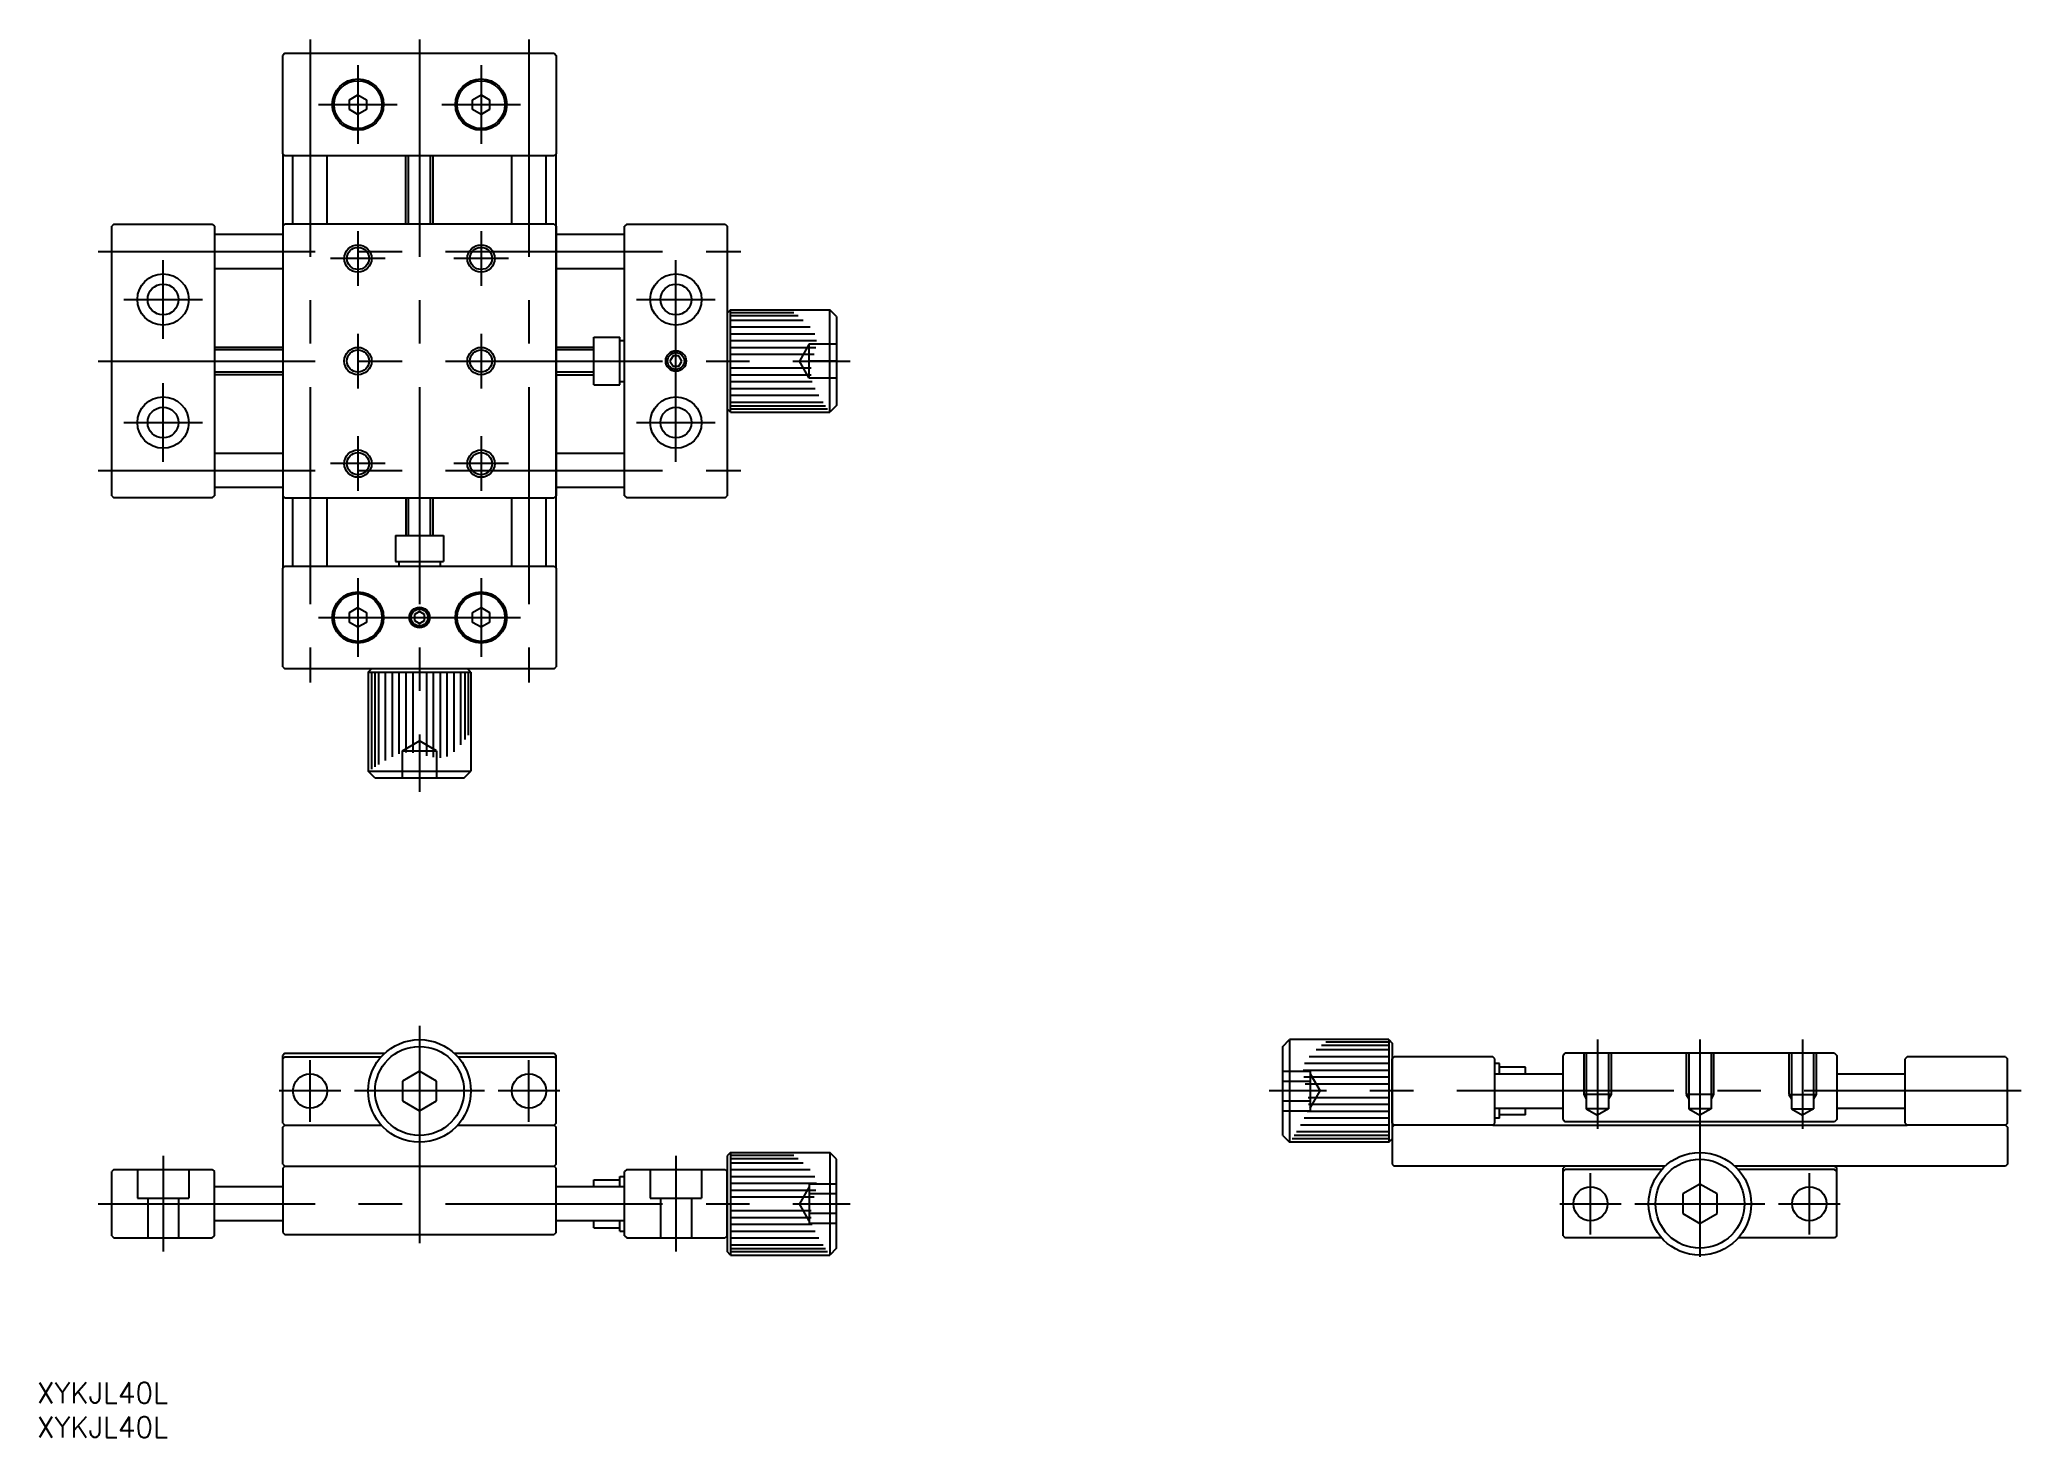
# Model space of a CAD drawing. Extents: x -56 to 234, y -51 to 154.
import ezdxf

# ---------------------------------------------------------------- set-up
doc = ezdxf.new("R2010")
doc.units = 0
doc.linetypes.add('CENTER', pattern=[50.8, 31.75, -6.35, 6.35, -6.35])
doc.linetypes.add('DASHED', pattern=[19.05, 12.7, -6.35])
doc.layers.get('0').update_dxf_attribs({"linetype": 'CONTINUOUS'})
doc.layers.add('CENTER', color=1, linetype='CONTINUOUS')
doc.styles.get("Standard").update_dxf_attribs({"font": 'txt.shx', "height": 3, "bigfont": 'bigfont.shx'})

msp = doc.modelspace()

# ---------------------------------------------------------------- linework, layer by layer
at = {"color": 7, "linetype": 'CONTINUOUS'}
for p, q in [((-19.7, 151.74), (-20, 151.44)), ((-20, 137.04), (-20, 151.44)), ((-19.7, 151.74), (19.7, 151.74)), ((19.7, 151.74), (20, 151.44)), ((20, 151.44), (20, 137.04)), ((-10.25, 144.96), (-9, 145.68)), ((-10.25, 143.52), (-10.25, 144.96)), ((-9, 145.68), (-7.75, 144.96)), ((-7.75, 144.96), (-7.75, 143.52)), ((7.75, 144.96), (9, 145.68)), ((7.75, 143.52), (7.75, 144.96)), ((9, 145.68), (10.25, 144.96)), ((10.25, 144.96), (10.25, 143.52)), ((-9, 142.8), (-10.25, 143.52)), ((-7.75, 143.52), (-9, 142.8)), ((9, 142.8), (7.75, 143.52)), ((10.25, 143.52), (9, 142.8)), ((-20, 137.04), (-20, 76.44)), ((-20, 137.04), (-19.7, 136.74)), ((19.7, 136.74), (-19.7, 136.74)), ((-18.5, 126.74), (-18.5, 136.74)), ((-13.5, 126.74), (-13.5, 136.74)), ((-2, 126.74), (-2, 136.74)), ((2, 126.74), (2, 136.74)), ((13.5, 126.74), (13.5, 136.74)), ((18.5, 126.74), (18.5, 136.74)), ((20, 137.04), (19.7, 136.74)), ((20, 76.44), (20, 137.04)), ((-44.7, 126.74), (-45, 126.44)), ((-45, 87.04), (-45, 126.44)), ((-44.7, 126.74), (-30.3, 126.74)), ((-30.3, 126.74), (-30, 126.44)), ((-30, 126.44), (-30, 87.04)), ((-20, 125.24), (-30, 125.24)), ((-19.7, 126.74), (-20, 126.44)), ((-20, 126.44), (-20, 87.04)), ((19.7, 126.74), (-19.7, 126.74)), ((19.7, 126.74), (20, 126.44)), ((20, 126.44), (20, 87.04)), ((30, 125.24), (20, 125.24)), ((30.3, 126.74), (30, 126.44)), ((30, 87.04), (30, 126.44)), ((30.3, 126.74), (44.7, 126.74)), ((44.7, 126.74), (45, 126.44)), ((45, 126.44), (45, 87.04)), ((-20, 120.24), (-30, 120.24)), ((30, 120.24), (20, 120.24)), ((45.5, 114.24), (45, 113.74)), ((45.5, 99.24), (45.5, 114.24)), ((45.5, 114.24), (60, 114.24)), ((45.5, 113.85), (54.73, 113.85)), ((45.5, 113.38), (55.35, 113.38)), ((60, 99.24), (60, 114.24)), ((61, 113.24), (60, 114.24)), ((61, 113.24), (61, 100.24)), ((25.5, 103.24), (25.5, 110.24)), ((25.5, 110.24), (29.3, 110.24)), ((29.3, 103.24), (29.3, 110.24)), ((45.5, 112.74), (56.12, 112.74)), ((45.5, 111.74), (57.14, 111.74)), ((45.5, 110.74), (57.82, 110.74)), ((-20, 108.74), (-30, 108.74)), ((25.5, 108.74), (20, 108.74)), ((29.3, 109.74), (30, 109.74)), ((37.07, 107.49), (36.63, 106.74)), ((37.93, 107.49), (37.07, 107.49)), ((38.37, 106.74), (37.93, 107.49)), ((45.5, 109.74), (58.03, 109.74)), ((45.5, 108.74), (57.94, 108.74)), ((45.5, 107.74), (57.72, 107.74)), ((-20, 104.74), (-30, 104.74)), ((20, 104.74), (25.5, 104.74)), ((36.63, 106.74), (37.07, 105.99)), ((37.07, 105.99), (37.93, 105.99)), ((37.93, 105.99), (38.37, 106.74)), ((45.5, 105.74), (57.29, 105.74)), ((45.5, 104.74), (57.26, 104.74)), ((25.5, 103.24), (29.3, 103.24)), ((29.3, 103.74), (30, 103.74)), ((45.5, 103.74), (57.44, 103.74)), ((45.5, 102.74), (57.86, 102.74)), ((45.5, 101.74), (58.4, 101.74)), ((45.5, 99.24), (45, 99.74)), ((45.5, 100.74), (59.01, 100.74)), ((45.5, 100.21), (59.35, 100.21)), ((45.5, 99.74), (59.66, 99.74)), ((45.5, 99.24), (60, 99.24)), ((61, 100.24), (60, 99.24)), ((-20, 93.24), (-30, 93.24)), ((30, 93.24), (20, 93.24)), ((-45, 87.04), (-44.7, 86.74)), ((-30.3, 86.74), (-30, 87.04)), ((-20, 88.24), (-30, 88.24)), ((-20, 87.04), (-19.7, 86.74)), ((20, 87.04), (19.7, 86.74)), ((30, 88.24), (20, 88.24)), ((30, 87.04), (30.3, 86.74)), ((44.7, 86.74), (45, 87.04)), ((-30.3, 86.74), (-44.7, 86.74)), ((-19.7, 86.74), (19.7, 86.74)), ((-18.5, 76.74), (-18.5, 86.74)), ((-13.5, 76.74), (-13.5, 86.74)), ((-2, 86.74), (-2, 81.24)), ((2, 81.24), (2, 86.74)), ((13.5, 76.74), (13.5, 86.74)), ((18.5, 76.74), (18.5, 86.74)), ((44.7, 86.74), (30.3, 86.74)), ((-3.5, 81.24), (3.5, 81.24)), ((-3.5, 81.24), (-3.5, 77.44)), ((3.5, 81.24), (3.5, 77.44)), ((-19.7, 76.74), (-20, 76.44)), ((-20, 62.04), (-20, 76.44)), ((-19.7, 76.74), (19.7, 76.74)), ((-3.5, 77.44), (3.5, 77.44)), ((-3, 77.44), (-3, 76.74)), ((3, 77.44), (3, 76.74)), ((19.7, 76.74), (20, 76.44)), ((20, 76.44), (20, 62.04)), ((-10.25, 69.96), (-9, 70.68)), ((-10.25, 68.52), (-10.25, 69.96)), ((-9, 70.68), (-7.75, 69.96)), ((-7.75, 69.96), (-7.75, 68.52)), ((0, 70.11), (-0.75, 69.67)), ((-0.75, 69.67), (-0.75, 68.81)), ((0.75, 69.67), (0, 70.11)), ((0.75, 68.81), (0.75, 69.67)), ((7.75, 69.96), (9, 70.68)), ((7.75, 68.52), (7.75, 69.96)), ((9, 70.68), (10.25, 69.96)), ((10.25, 69.96), (10.25, 68.52)), ((-9, 67.8), (-10.25, 68.52)), ((-7.75, 68.52), (-9, 67.8)), ((-0.75, 68.81), (0, 68.38)), ((0, 68.38), (0.75, 68.81)), ((9, 67.8), (7.75, 68.52)), ((10.25, 68.52), (9, 67.8)), ((-20, 62.04), (-19.7, 61.74)), ((19.7, 61.74), (-19.7, 61.74)), ((-7.5, 61.24), (-7, 61.74)), ((-7.5, 61.24), (7.5, 61.24)), ((-7.5, 61.24), (-7.5, 46.74)), ((-7, 61.24), (-7, 47.08)), ((-6.54, 61.24), (-6.54, 47.39)), ((-6, 61.24), (-6, 47.74)), ((-5, 61.24), (-5, 48.34)), ((-4, 61.24), (-4, 48.88)), ((-3, 61.24), (-3, 49.3)), ((-2, 61.24), (-2, 49.48)), ((-1, 61.24), (-1, 49.45)), ((1, 61.24), (1, 49.03)), ((2, 61.24), (2, 48.8)), ((3, 61.24), (3, 48.71)), ((4, 61.24), (4, 48.92)), ((5, 61.24), (5, 49.6)), ((6, 61.24), (6, 50.62)), ((6.64, 61.24), (6.64, 51.4)), ((7.5, 61.24), (7, 61.74)), ((7.11, 61.24), (7.11, 52.02)), ((7.5, 61.24), (7.5, 46.74)), ((19.7, 61.74), (20, 62.04)), ((-7.5, 46.74), (7.5, 46.74)), ((-6.5, 45.74), (-7.5, 46.74)), ((6.5, 45.74), (7.5, 46.74)), ((6.5, 45.74), (-6.5, 45.74)), ((126.24, 6.5), (127.24, 7.5)), ((126.24, -6.5), (126.24, 6.5)), ((127.24, 7.5), (127.24, -7.5)), ((141.74, 7.5), (127.24, 7.5)), ((141.74, 6), (131.13, 6)), ((141.74, 6.64), (131.9, 6.64)), ((141.74, 7.11), (132.52, 7.11)), ((141.74, 7.5), (142.24, 7)), ((141.74, 7.5), (141.74, -7.5)), ((142.24, 7), (142.24, -7)), ((-19.7, 5.5), (-20, 5.2)), ((-20, -4.7), (-20, 5.2)), ((-19.7, 5), (-20, 4.7)), ((-19.7, 5.5), (-5.1, 5.5)), ((-19.7, 5), (-5.59, 5)), ((5.1, 5.5), (19.7, 5.5)), ((5.59, 5), (19.7, 5)), ((19.7, 5.5), (20, 5.2)), ((20, 4.7), (19.7, 5)), ((20, -4.7), (20, 5.2)), ((141.74, 3), (129.22, 3)), ((141.74, 4), (129.43, 4)), ((141.74, 5), (130.1, 5)), ((142.54, 5), (142.24, 4.7)), ((142.24, -4.7), (142.24, 4.7)), ((156.94, 5), (142.54, 5)), ((157.24, 4.7), (156.94, 5)), ((157.24, -4.7), (157.24, 4.7)), ((157.94, 4), (157.24, 4)), ((157.94, 2.5), (157.94, 4)), ((161.74, 3.5), (157.94, 3.5)), ((161.74, 2.5), (161.74, 3.5)), ((167.54, 5.5), (167.24, 5.2)), ((167.24, -4.2), (167.24, 5.2)), ((206.94, 5.5), (167.54, 5.5)), ((206.94, 5.5), (207.24, 5.2)), ((207.24, 5.2), (207.24, -4.2)), ((217.54, 5), (217.24, 4.7)), ((217.24, -4.7), (217.24, 4.7)), ((231.94, 5), (217.54, 5)), ((231.94, 5), (232.24, 4.7)), ((232.24, -4.7), (232.24, 4.7)), ((0, 2.89), (-2.5, 1.44)), ((-2.5, 1.44), (-2.5, -1.44)), ((2.5, 1.44), (0, 2.89)), ((2.5, -1.44), (2.5, 1.44)), ((141.74, 2), (129.31, 2)), ((141.74, 1), (129.53, 1)), ((157.24, 2.5), (167.24, 2.5)), ((207.24, 2.5), (217.24, 2.5)), ((-2.5, -1.44), (0, -2.89)), ((0, -2.89), (2.5, -1.44)), ((141.74, -1), (129.95, -1)), ((141.74, -2), (129.99, -2)), ((157.24, -2.5), (167.24, -2.5)), ((157.94, -4), (157.94, -2.5)), ((161.74, -3.5), (161.74, -2.5)), ((207.24, -2.5), (217.24, -2.5)), ((-20, -4.7), (-19.7, -5)), ((-20, -5.3), (-19.7, -5)), ((-20, -10.7), (-20, -5.3)), ((-19.7, -5), (-5.59, -5)), ((5.59, -5), (19.7, -5)), ((20, -4.7), (19.7, -5)), ((19.7, -5), (20, -5.3)), ((20, -10.7), (20, -5.3)), ((141.74, -5), (128.85, -5)), ((141.74, -4), (129.39, -4)), ((141.74, -3), (129.81, -3)), ((142.24, -4.7), (142.54, -5)), ((142.24, -5.3), (142.54, -5)), ((142.24, -5.3), (142.24, -10.7)), ((156.94, -5), (142.54, -5)), ((156.94, -5), (157.24, -4.7)), ((156.94, -5), (217.54, -5)), ((157.94, -4), (157.24, -4)), ((161.74, -3.5), (157.94, -3.5)), ((167.24, -4.2), (167.54, -4.5)), ((206.94, -4.5), (167.54, -4.5)), ((207.24, -4.2), (206.94, -4.5)), ((217.24, -4.7), (217.54, -5)), ((231.94, -5), (217.54, -5)), ((232.24, -4.7), (231.94, -5)), ((231.94, -5), (232.24, -5.3)), ((232.24, -5.3), (232.24, -10.7)), ((126.24, -6.5), (127.24, -7.5)), ((141.74, -7.5), (127.24, -7.5)), ((141.74, -7), (127.59, -7)), ((141.74, -6.54), (127.89, -6.54)), ((141.74, -6), (128.24, -6)), ((141.74, -7.5), (142.24, -7)), ((-44.7, -11.5), (-45, -11.8)), ((-44.7, -11.5), (-30.3, -11.5)), ((-30.3, -11.5), (-30, -11.8)), ((-20, -10.7), (-19.7, -11)), ((-19.7, -11), (-20, -11.3)), ((-20, -11.3), (-20, -20.7)), ((-19.7, -11), (19.7, -11)), ((20, -10.7), (19.7, -11)), ((20, -11.3), (19.7, -11)), ((20, -20.7), (20, -11.3)), ((30.3, -11.5), (30, -11.8)), ((30.3, -11.5), (44.7, -11.5)), ((44.7, -11.5), (45, -11.8)), ((45.5, -9), (45, -9.5)), ((45, -9.5), (45, -23.5)), ((45.5, -9), (45.5, -24)), ((45.5, -9), (60, -9)), ((45.5, -9.39), (54.73, -9.39)), ((45.5, -9.86), (55.35, -9.86)), ((45.5, -10.5), (56.12, -10.5)), ((45.5, -11.5), (57.14, -11.5)), ((60, -9), (60, -24)), ((61, -10), (60, -9)), ((61, -23), (61, -10)), ((142.24, -10.7), (142.54, -11)), ((182.15, -11), (142.54, -11)), ((167.54, -11), (167.24, -11.3)), ((167.24, -21.2), (167.24, -11.3)), ((167.54, -11.5), (167.24, -11.8)), ((182.15, -11), (167.54, -11)), ((181.65, -11.5), (167.54, -11.5)), ((231.94, -11), (192.34, -11)), ((206.94, -11), (192.34, -11)), ((206.94, -11), (192.34, -11)), ((206.94, -11), (192.34, -11)), ((206.94, -11.5), (192.84, -11.5)), ((206.94, -11.5), (192.84, -11.5)), ((206.94, -11), (207.24, -11.3)), ((207.24, -11.8), (206.94, -11.5)), ((207.24, -21.2), (207.24, -11.3)), ((232.24, -10.7), (231.94, -11)), ((-45, -21.2), (-45, -11.8)), ((-30, -21.2), (-30, -11.8)), ((-20, -14), (-30, -14)), ((30, -14), (20, -14)), ((25.5, -13), (29.3, -13)), ((25.5, -14), (25.5, -13)), ((29.3, -12.5), (30, -12.5)), ((29.3, -14), (29.3, -12.5)), ((30, -21.2), (30, -11.8)), ((45, -21.2), (45, -11.8)), ((45.5, -12.5), (57.82, -12.5)), ((45.5, -13.5), (58.03, -13.5)), ((187.24, -13.61), (184.74, -15.06)), ((189.74, -15.06), (187.24, -13.61)), ((45.5, -14.5), (57.94, -14.5)), ((45.5, -15.5), (57.72, -15.5)), ((184.74, -15.06), (184.74, -17.94)), ((189.74, -17.94), (189.74, -15.06)), ((-20, -19), (-30, -19)), ((30, -19), (20, -19)), ((25.5, -20), (25.5, -19)), ((25.5, -20), (29.3, -20)), ((29.3, -20.5), (29.3, -19)), ((45.5, -17.5), (57.29, -17.5)), ((45.5, -18.5), (57.26, -18.5)), ((45.5, -19.5), (57.44, -19.5)), ((184.74, -17.94), (187.24, -19.39)), ((187.24, -19.39), (189.74, -17.94)), ((-45, -21.2), (-44.7, -21.5)), ((-44.7, -21.5), (-30.3, -21.5)), ((-30.3, -21.5), (-30, -21.2)), ((-20, -20.7), (-19.7, -21)), ((-19.7, -21), (19.7, -21)), ((20, -20.7), (19.7, -21)), ((29.3, -20.5), (30, -20.5)), ((30, -21.2), (30.3, -21.5)), ((30.3, -21.5), (44.7, -21.5)), ((45, -21.2), (44.7, -21.5)), ((45.5, -20.5), (57.86, -20.5)), ((45.5, -21.5), (58.4, -21.5)), ((45.5, -22.5), (59.01, -22.5)), ((45.5, -23.04), (59.35, -23.04)), ((61, -23), (60, -24)), ((167.24, -21.2), (167.54, -21.5)), ((181.65, -21.5), (167.54, -21.5)), ((206.94, -21.5), (192.84, -21.5)), ((206.94, -21.5), (192.84, -21.5)), ((207.24, -21.2), (206.94, -21.5)), ((45.5, -24), (45, -23.5)), ((45.5, -23.5), (59.66, -23.5)), ((45.5, -24), (60, -24))]:
    msp.add_line(p, q, dxfattribs=at)
at = {"color": 3, "linetype": 'CONTINUOUS'}
for p, q in [((-1.62, 126.74), (-1.62, 136.74)), ((1.62, 126.74), (1.62, 136.74)), ((-20, 108.36), (-30, 108.36)), ((25.5, 108.36), (20, 108.36)), ((-20, 105.12), (-30, 105.12)), ((25.5, 105.12), (20, 105.12)), ((-1.62, 81.24), (-1.62, 86.74)), ((1.62, 81.24), (1.62, 86.74))]:
    msp.add_line(p, q, dxfattribs=at)
at = {"color": 3, "linetype": 'DASHED'}
for p, q in [((57, 109.24), (55.56, 106.74)), ((57, 104.24), (57, 109.24)), ((57, 109.24), (61, 109.24)), ((57, 104.24), (55.56, 106.74)), ((61, 106.74), (57, 106.74)), ((61, 104.24), (57, 104.24)), ((-2.5, 49.74), (0, 51.18)), ((-2.5, 49.74), (2.5, 49.74)), ((-2.5, 45.74), (-2.5, 49.74)), ((2.5, 49.74), (0, 51.18)), ((0, 49.74), (0, 45.74)), ((2.5, 49.74), (2.5, 45.74)), ((170.24, 5.5), (170.24, -0.5)), ((170.62, 5.5), (170.62, -2.6)), ((173.87, 5.5), (173.87, -2.6)), ((174.24, 5.5), (174.24, -0.5)), ((185.24, 5.5), (185.24, -0.5)), ((185.62, 5.5), (185.62, -2.6)), ((188.87, 5.5), (188.87, -2.6)), ((189.24, 5.5), (189.24, -0.5)), ((200.24, 5.5), (200.24, -0.5)), ((200.62, 5.5), (200.62, -2.6)), ((203.87, 5.5), (203.87, -2.6)), ((204.24, 5.5), (204.24, -0.5)), ((126.24, 2.89), (130.24, 2.89)), ((126.24, 1.44), (130.24, 1.44)), ((130.24, 2.89), (130.24, -2.89)), ((130.24, 2.5), (131.69, 0)), ((126.24, -1.44), (130.24, -1.44)), ((126.24, -2.89), (130.24, -2.89)), ((130.24, -2.5), (131.69, 0)), ((174.24, -0.5), (170.24, -0.5)), ((170.24, -0.5), (170.62, -1.16)), ((173.87, -2.6), (170.62, -2.6)), ((170.62, -2.6), (172.24, -3.54)), ((173.87, -2.6), (172.24, -3.54)), ((174.24, -0.5), (173.87, -1.16)), ((189.24, -0.5), (185.24, -0.5)), ((185.24, -0.5), (185.62, -1.16)), ((188.87, -2.6), (185.62, -2.6)), ((185.62, -2.6), (187.24, -3.54)), ((188.87, -2.6), (187.24, -3.54)), ((189.24, -0.5), (188.87, -1.16)), ((200.24, -0.5), (204.24, -0.5)), ((200.24, -0.5), (200.62, -1.16)), ((200.62, -2.6), (203.87, -2.6)), ((200.62, -2.6), (202.24, -3.54)), ((203.87, -2.6), (202.24, -3.54)), ((204.24, -0.5), (203.87, -1.16)), ((-41.25, -11.5), (-41.25, -15.7)), ((-33.75, -11.5), (-33.75, -15.7)), ((33.75, -11.5), (33.75, -15.7)), ((41.25, -11.5), (41.25, -15.7)), ((57, -14), (55.56, -16.5)), ((57, -13.61), (57, -19.39)), ((61, -13.61), (57, -13.61)), ((-41.25, -15.7), (-33.75, -15.7)), ((-39.75, -15.7), (-39.75, -21.5)), ((-35.25, -15.7), (-35.25, -21.5)), ((33.75, -15.7), (41.25, -15.7)), ((35.25, -15.7), (35.25, -21.5)), ((39.75, -15.7), (39.75, -21.5)), ((57, -19), (55.56, -16.5)), ((61, -15.06), (57, -15.06)), ((61, -17.94), (57, -17.94)), ((61, -19.39), (57, -19.39))]:
    msp.add_line(p, q, dxfattribs=at)
at = {"color": 7, "linetype": 'CONTINUOUS'}
for centre, radius in [((-9, 144.24), 3.75), ((9, 144.24), 3.75), ((-9, 144.24), 3.5), ((9, 144.24), 3.5), ((-9, 121.74), 1.62), ((9, 121.74), 1.62), ((-37.5, 115.74), 3.75), ((37.5, 115.74), 3.75), ((-37.5, 115.74), 2.25), ((37.5, 115.74), 2.25), ((-9, 106.74), 1.62), ((9, 106.74), 1.62), ((37.5, 106.74), 1.23), ((-37.5, 97.74), 3.75), ((37.5, 97.74), 3.75), ((-37.5, 97.74), 2.25), ((37.5, 97.74), 2.25), ((-9, 91.74), 1.62), ((9, 91.74), 1.62), ((-9, 69.24), 3.75), ((-9, 69.24), 3.5), ((9, 69.24), 3.75), ((9, 69.24), 3.5), ((0, 69.24), 1.23), ((0, 0), 7.5), ((0, 0), 6.5), ((-16, 0), 2.5), ((16, 0), 2.5), ((187.24, -16.5), 7.5), ((187.24, -16.5), 6.5), ((171.24, -16.5), 2.5), ((203.24, -16.5), 2.5)]:
    msp.add_circle(centre, radius, dxfattribs=at)
at = {"color": 3, "linetype": 'CONTINUOUS'}
for centre, radius in [((-9, 121.74), 2), ((9, 121.74), 2), ((-9, 106.74), 2), ((9, 106.74), 2), ((37.5, 106.74), 1.5), ((-9, 91.74), 2), ((9, 91.74), 2), ((0, 69.24), 1.5)]:
    msp.add_circle(centre, radius, dxfattribs=at)
at = {"layer": 'CENTER', "color": 1, "linetype": 'CENTER'}
for p, q in [((-16, 153.74), (-16, 59.74)), ((0, 153.74), (0, 43.74)), ((16, 153.74), (16, 59.74)), ((-9, 149.99), (-9, 138.49)), ((9, 149.99), (9, 138.49)), ((-14.75, 144.24), (-3.25, 144.24)), ((3.25, 144.24), (14.75, 144.24)), ((-9, 125.74), (-9, 117.74)), ((9, 125.74), (9, 117.74)), ((-47, 122.74), (47, 122.74)), ((-5, 121.74), (-13, 121.74)), ((13, 121.74), (5, 121.74)), ((-37.5, 109.99), (-37.5, 121.49)), ((37.5, 91.99), (37.5, 121.49)), ((-43.25, 115.74), (-31.75, 115.74)), ((31.75, 115.74), (43.25, 115.74)), ((-9, 110.74), (-9, 102.74)), ((9, 110.74), (9, 102.74)), ((-47, 106.74), (63, 106.74)), ((-37.5, 91.99), (-37.5, 103.49)), ((-43.25, 97.74), (-31.75, 97.74)), ((-9, 95.74), (-9, 87.74)), ((9, 95.74), (9, 87.74)), ((31.75, 97.74), (43.25, 97.74)), ((-47, 90.74), (47, 90.74)), ((-5, 91.74), (-13, 91.74)), ((13, 91.74), (5, 91.74)), ((-9, 74.99), (-9, 63.49)), ((9, 74.99), (9, 63.49)), ((-14.75, 69.24), (14.75, 69.24)), ((0, 9.5), (0, -23)), ((172.24, 7.5), (172.24, -5.54)), ((187.24, 7.5), (187.24, -26)), ((202.24, 7.5), (202.24, -5.54)), ((-16, -4.5), (-16, 4.5)), ((16, -4.5), (16, 4.5)), ((-11.5, 0), (-20.5, 0)), ((9.5, 0), (-9.5, 0)), ((20.5, 0), (11.5, 0)), ((234.24, 0), (124.24, 0)), ((-37.5, -9.5), (-37.5, -23.5)), ((37.5, -9.5), (37.5, -23.5)), ((171.24, -21), (171.24, -12)), ((203.24, -21), (203.24, -12)), ((-47, -16.5), (63, -16.5)), ((166.74, -16.5), (175.74, -16.5)), ((177.74, -16.5), (196.74, -16.5)), ((198.74, -16.5), (207.74, -16.5))]:
    msp.add_line(p, q, dxfattribs=at)

# ---------------------------------------------------------------- texts
at = {"color": 7, "linetype": 'CONTINUOUS'}
for p in [(-55.94, -45.66), (-55.94, -50.66)]:
    msp.add_text('XYKJL40L', height=3, dxfattribs=at).set_placement(p)

doc.saveas('drawing.dxf')
